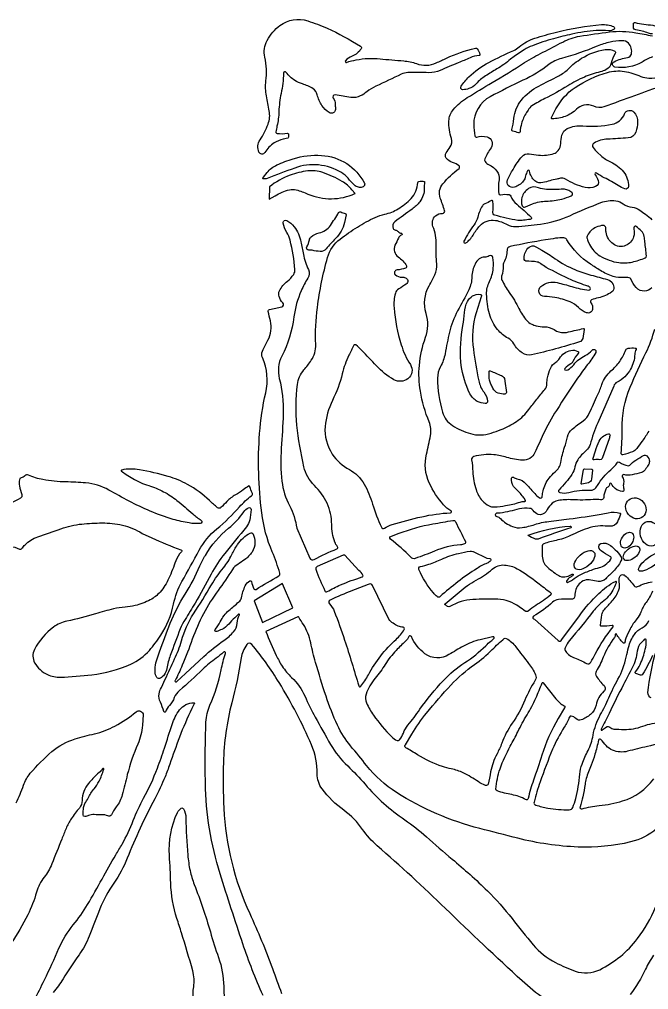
# Model space of a CAD drawing. Header units: millimetres. Extents: x 4131 to 16294, y 1859 to 7086.
# Drawn here: x 6165 to 7865, y 4465 to 7086 of the extents above; entities that cross this region are included whole.
import ezdxf

# ---------------------------------------------------------------- set-up
doc = ezdxf.new("R2010")
doc.units = ezdxf.units.MM

msp = doc.modelspace()

# ---------------------------------------------------------------- linework, layer by layer
at = {"color": 0}
for points in [[(6889.5, 6765.3), (6877.2, 6762.4, 0.082209), (6853.1, 6752.3, 0.116129), (6827.5, 6726.4, -0.614054), (6811.7, 6727.6, -0.248258), (6814.9, 6760.5, 0.056206), (6836.5, 6803.1, 0.133917), (6839.8, 6838.8, 0.006635), (6832.2, 6879.2, -0.084548), (6830.8, 6919.7, 0.090957), (6827.9, 6983.8, -0.180633), (6833.9, 7029.4, -0.111838), (6868.6, 7069.7, -0.241267), (6943.7, 7082.1, -0.027871), (6995.8, 7062.1, -0.035934), (7086.5, 7013.4, -0.413162), (7087.9, 7006.9, -0.160602), (7063.4, 6986.6, 0.112149), (7045.7, 6974.5, 0.775057), (7048.6, 6969.9, -0.030337), (7074.6, 6976.7, -0.07299), (7138.9, 6979.7, 0.005093), (7202.9, 6974.1, -0.069415), (7237.4, 6966.6, 0.198734), (7291, 6968.6, 0.002779), (7318.4, 6981.3, -0.054429), (7396.6, 7008.3, -0.270308), (7401.4, 7006.8, -0.141796), (7408.9, 6991.5, -0.442593), (7406.6, 6988.5, 0.084329), (7382.3, 6982.4, -0.006827), (7350.2, 6968.8, 0.008366), (7301.3, 6947.8, -0.117758), (7271.1, 6942.1, 0.01963), (7214.4, 6942.5, 0.105592), (7196.5, 6938.1, -0.004342), (7127.7, 6905.4, 0.059077), (7103.4, 6890.4, -0.055343), (7085.6, 6879.3, -0.149743), (7060.1, 6875.4, -0.006632), (7017.9, 6882.1, 0.693489), (7012.5, 6873, -0.179949), (7018, 6856.9, 0.048451), (7018.7, 6846, -0.639944), (7001.4, 6834.3, -0.116729), (6982, 6853.3, -0.08037), (6969.4, 6882.6, 0.191561), (6957.9, 6898.7, 0.069934), (6929.4, 6911.8, -0.068264), (6908.7, 6921.2, -0.095909), (6885.6, 6943, 0.712778), (6878.4, 6940.8, -0.041576), (6871.7, 6886.1, 0.042147), (6865.7, 6837.2, -0.046205), (6860.6, 6797.8, 0.012635), (6857.4, 6782.2, 0.43602), (6860.7, 6777.9, 0.058888), (6888.5, 6778.5, -0.559275), (6891.9, 6774.3, 0.113838), (6891.3, 6768.4, -0.333194), (6889.5, 6765.3, -0.431074)], [(7528.6, 7004), (7504.6, 6988.1, 0.030952), (7491.7, 6978.4, -0.045104), (7454.9, 6952.3, 0.010309), (7424, 6933.4, 0.064481), (7398.3, 6911.9, -0.121689), (7378.7, 6899, -0.08295), (7362.9, 6896.1, -0.603717), (7358, 6905.3, -0.051502), (7379.2, 6930.8, -0.073048), (7433, 6969.9, -0.016813), (7500.2, 7002.2, 0.074968), (7515.1, 7011.7, -0.103002), (7557.3, 7035.2, -0.014088), (7615.5, 7051.7, -0.041479), (7737.2, 7071.9, -0.122748), (7770.1, 7066.5, -0.558325), (7771.1, 7060, -0.20084), (7756.8, 7055.5, 0.042799), (7723.2, 7055.8, 0.03489), (7657.3, 7046.1, 0.013097), (7607.7, 7033.9, 0.027854), (7550.6, 7014.8, 0.037671), (7528.6, 7004, -1.236051)], [(7539, 6841), (7534.6, 6834.3, 0.079955), (7521.4, 6804.9, 0.042398), (7517.3, 6782.4, -0.48348), (7513.2, 6779.7, 0.021558), (7497.6, 6784.2, -0.424212), (7495.1, 6788.4, 0.044344), (7500.6, 6818.2, -0.149012), (7521.2, 6868.1, -0.101544), (7567.6, 6905.7, -0.001793), (7621.7, 6933.6, 0.077217), (7647.2, 6952, -0.054434), (7683.7, 6981, -0.103355), (7746.9, 7004.6, -0.158559), (7773.1, 7000.2, -0.440725), (7774.7, 6994, 0.084331), (7763.6, 6967.6, -0.219818), (7750, 6950.3, -0.060241), (7734.1, 6944.4, 0.042292), (7691, 6930.3, 0.038632), (7646, 6906.8, -0.021649), (7584.5, 6872.2, 0.018946), (7549.4, 6852.7, 0.149813), (7539, 6841, -2.005007)], [(7602.2, 6821.1), (7614.3, 6844.3, -0.126195), (7666, 6902.1, -0.076939), (7753.1, 6942.6, -0.111123), (7799.3, 6945.5, -0.066246), (7843.7, 6932.1, 0.108732), (7864.8, 6927.6, 0.050551), (7929.5, 6934.7, -0.536444), (7934.9, 6929.5, 0.044373), (7933.9, 6919.5, -0.351733), (7930.3, 6915.2, 0.034527), (7903.7, 6907.6, 0.000702), (7826.7, 6879.9, 0.000758), (7743.7, 6849.6, -0.20817), (7716.8, 6851.3, 0.184765), (7689.6, 6854.1, 0.124947), (7670, 6843.2, -0.101988), (7639.1, 6824.1, -0.081233), (7604.4, 6817.4, -0.597547), (7602.2, 6821.1, 0.930162)], [(7727.4, 6725.7), (7735.5, 6718.3, 0.079925), (7761.5, 6701.4, -0.120501), (7796.9, 6674.1, -0.177981), (7810.1, 6634.7, -0.505235), (7800.6, 6628.1, -0.065275), (7782.2, 6637.3, 0.038683), (7744.9, 6658.3, -0.051859), (7724.2, 6670.8, 0.867484), (7720.1, 6666.6, -0.072165), (7728.6, 6651, -0.411555), (7721, 6634.3, -0.148802), (7693, 6632.3, -0.087376), (7639.8, 6654.9, 0.214101), (7626.3, 6657, -0.014301), (7616.6, 6654.6, 0.018346), (7579.1, 6645.1, -0.25268), (7557.6, 6649.7, -0.175599), (7542.7, 6675.9, 0.726353), (7537, 6676.7, 0.066164), (7532.4, 6663.3, -0.11592), (7526, 6649.1, -0.162975), (7502, 6633, -0.286149), (7485.6, 6637.8, -0.30213), (7483.6, 6652.4, -0.014339), (7498.4, 6681, -0.049583), (7522.6, 6715.9, -0.265922), (7542.3, 6723, 0.015568), (7567.3, 6719.4, 0.106761), (7608.9, 6723.7, 0.15044), (7620.3, 6731.7, 0.155443), (7627.2, 6750.6, -0.048388), (7630.4, 6773.4, -0.228111), (7645, 6791.3, -0.131831), (7686.8, 6798.7, 0.068856), (7765.7, 6802.8, 0.256356), (7799.8, 6830.9, -0.549186), (7824.5, 6835.6, -0.195844), (7834.9, 6808.6, -0.079723), (7830, 6781.7, -0.297278), (7809.4, 6765.9, -0.010089), (7754.1, 6762.7, 0.126225), (7717.2, 6751.8, 0.433575), (7714.7, 6740, 0.059065), (7727.4, 6725.7, -13.497788)], [(6824, 6660), (6833.8, 6672.2, -0.117686), (6860, 6692.8, -0.034091), (6904.5, 6709.7, -0.088651), (6981, 6718.8, -0.263897), (7096.9, 6643.6, -0.351939), (7095.3, 6635.9, -0.087927), (7090.4, 6633, -0.153127), (7080.7, 6632.6, -0.118398), (7069.7, 6638.6, -0.04165), (7052.6, 6656.8, 0.089326), (7034.8, 6672.4, 0.227889), (6908.4, 6684.5, 0.002516), (6833.8, 6656.5, -0.107704), (6824.7, 6655.2, -0.573036), (6822.9, 6658.8, -0.084017), (6824, 6660, 1.462986)], [(7071.4, 6615.5), (7063.1, 6625.6, 0.087491), (7036.5, 6648.3, 0.04985), (6984, 6672.6, 0.116158), (6943.6, 6676.7, 0.054014), (6896.2, 6665.2, 0.085722), (6840.4, 6633.6), (6839.4, 6600.8), (6855.2, 6609.9, -0.06779), (6894.1, 6625.8, -0.13248), (6912.6, 6625.6, -0.032883), (6944.3, 6614.4, 0.210152), (7071.3, 6615.6, 2.556497)], [(7532.1, 6580.1), (7551.1, 6587.7, -0.089548), (7588.4, 6595.1, 0.05732), (7630, 6600.7, 0.037244), (7655.8, 6609.4, 0.578854), (7657, 6618.7, 0.057416), (7646.4, 6624.9, 0.114723), (7634, 6627.3, -0.017), (7589.1, 6627, -0.087356), (7566.9, 6631.5, 0.239074), (7540.3, 6629, 0.183396), (7522.3, 6605.1, 0.156335), (7523, 6582.7, 0.520237), (7532.1, 6580.1, 0.830012)], [(7047.7, 6558.2), (7042.7, 6537.2, -0.136729), (7018.8, 6494.1, 0.019617), (6993.3, 6466.2, -0.236969), (6977.3, 6459.3, -0.041326), (6955.3, 6462.5, 0.079012), (6946.9, 6463.1, -0.610664), (6941.3, 6472, 0.088657), (6948.1, 6490.3, -0.172365), (6953, 6498.9, -0.1272), (6974.1, 6509.3, 0.192137), (7005.1, 6529.8, 0.018535), (7027.2, 6564.2, -0.405454), (7033.4, 6565.9, 0.082592), (7044.7, 6561.9, -0.371499), (7047.7, 6558.2, -1.575155)], [(7700.8, 6487.6), (7705.3, 6478.2, 0.144016), (7732.8, 6447.6, 0.102941), (7784.6, 6429, 0.094028), (7819.9, 6430.7, 0.037886), (7855.7, 6442.1, 0.331173), (7858.7, 6447, 0.007104), (7854.5, 6485.3, 0.002728), (7852.6, 6500, 0.176508), (7844.9, 6514.7, 0.006003), (7831.4, 6526.6, 0.447567), (7825.6, 6525.9, 0.223743), (7824.5, 6519.5, -0.147686), (7824.2, 6498.8, -0.222741), (7802.5, 6475.3, -0.262465), (7768.5, 6479.6, -0.199528), (7749.6, 6511.4, -0.027776), (7748.6, 6523.5, 0.418619), (7742.3, 6529.4, 0.091841), (7722.9, 6524.8, 0.176605), (7699.2, 6502.2, 0.179976), (7698.4, 6494.1, 0.051328), (7700.8, 6487.6, -2.686516)], [(7561.6, 6470.8), (7575.7, 6463, -0.031316), (7612.5, 6439.7, 0.061275), (7665.6, 6410.3, 0.027844), (7708.9, 6395.6, 0.003162), (7753.1, 6383.6, -0.310581), (7770.9, 6362.9, -0.270207), (7765, 6349.8, -0.103461), (7729, 6333.8, 0.035596), (7710.3, 6328.4, 0.520223), (7708.2, 6320.7, -0.225465), (7713, 6302.6, -0.472138), (7696.9, 6293.8, -0.098007), (7675, 6308.1, 0.094291), (7652.3, 6323, 0.055973), (7611.1, 6335, 0.036733), (7583.1, 6337.7, -0.698223), (7573.8, 6365, -0.232693), (7617.9, 6375, -0.014788), (7657.1, 6364.4, 0.048847), (7703.4, 6355.1, 0.624525), (7707, 6361, 0.182645), (7700.6, 6365.9, -0.034504), (7655.5, 6382.6, -0.019841), (7588, 6416.3, -0.046513), (7573.4, 6426.1, 0.130298), (7563.9, 6430.5, 0.040196), (7533, 6433.3, -0.389039), (7528.5, 6437.5, -0.201598), (7538.5, 6467.7, -0.247815), (7554.9, 6474, -0.165613), (7561.6, 6470.8, -3.85484)], [(7382, 6074.6), (7377.4, 6084.9, -0.08511), (7357.5, 6161.4, -0.069801), (7363, 6259.4, 0.03519), (7367.3, 6294, -0.098261), (7374.9, 6323.7, -0.313307), (7409.6, 6343.4, -0.647746), (7412, 6336.6), (7398.6, 6293.3, 0.111732), (7391.1, 6195.1, 0.011253), (7405.6, 6110.1, 0.117096), (7419.4, 6079.7, -0.138171), (7429.5, 6054.5, -0.47949), (7423.3, 6048.3, -0.071471), (7401.7, 6053.8, -0.121555)], [(7475, 6116.2), (7477.4, 6102.6, -0.024109), (7480.4, 6078.5, -0.443419), (7476.1, 6073.9, -0.06478), (7458.5, 6076.6, -0.231969), (7443.9, 6089.9, 0.03178), (7438.7, 6100.8, -0.137141), (7433.7, 6122.2, 0.023187), (7433.6, 6134.6, -0.562208), (7436.8, 6136.9, 0.012897), (7467.4, 6124, -0.215583), (7475, 6116.2, -3.174281)], [(7714, 5898.6), (7720.7, 5920.5, -0.036768), (7730.8, 5946.7, -0.142564), (7744, 5961.5, -0.093861), (7756.3, 5966.4, -0.625812), (7760.2, 5961.2, 0.154915), (7759.3, 5956), (7738.9, 5900.2, -0.350605), (7733.2, 5896.8, 0.084472), (7717.9, 5896.2, -0.396911), (7714, 5898.6, 0.391131)], [(7691.4, 5872.3), (7710.3, 5871.3, -0.468935), (7712.7, 5868.2), (7710.1, 5844.2, -0.289554), (7702.1, 5834.3), (7683.9, 5830.9, -0.54102), (7682.2, 5832.7), (7688.3, 5869.7, -0.364897), (7691.4, 5872.3, 4.518293)], [(6533.3, 5347.9), (6543.5, 5377.7, -0.012604), (6572.3, 5455.1, -0.045091), (6612.3, 5533.4, 0.039022), (6652.4, 5609.8, -0.033155), (6667, 5638.4, -0.085934), (6730, 5711.7, 0.06603), (6771.2, 5756, -0.122526), (6783.7, 5766.7, -0.577016), (6790.5, 5762.2, -0.033364), (6787, 5734, -0.124804), (6778.2, 5715.2, 0.0007), (6719.3, 5643.3, 0.05107), (6682.6, 5587.5, -0.012991), (6639.2, 5509.1, -0.010025), (6612.3, 5465.5, 0.049255), (6599.2, 5439.8, 0.008438), (6572.4, 5368.3, 0.041665), (6563, 5332.9, -0.114514), (6555.8, 5315.9, -0.082842), (6546, 5306.4, -0.431312), (6536.2, 5308.4, -0.125037), (6531.3, 5324.1, -0.06902), (6533.3, 5347.9, 0.845415)], [(7165.3, 5688.2), (7190.7, 5697.9, -0.048582), (7281.9, 5723.3, -0.000854), (7336.1, 5732.7, -0.334851), (7343.1, 5729.1, 0.007594), (7369.7, 5675.9, -0.429585), (7367.5, 5669.5, -0.088521), (7356, 5666.6, 0.08086), (7286.1, 5649.8, -0.01666), (7233.8, 5629.9, -0.28881), (7223, 5632.5, 0.034394), (7166.9, 5682.2, -0.337318), (7165.3, 5688.2, 0.523176)], [(7538.9, 5692.6), (7538.9, 5692.6, -0.068989), (7653, 5717.5, -0.847319), (7654.2, 5712.7), (7654.2, 5712.7, 0.008145), (7566, 5682.5, -0.174157), (7558.6, 5682.5, -0.04296), (7538.9, 5691.8, 0.050015), (7538.9, 5691.8, -0.63956), (7538.9, 5692.6, 0.02788), (7538.9, 5692.6, 1.401973)], [(7039.6, 5638.8), (6968.8, 5608, 0.393023), (6965.7, 5600.8, 0.028422), (6990.1, 5542.1, 0.435211), (6995.9, 5540.3, -0.029692), (7032.6, 5558.6, -0.026437), (7090.6, 5579.9, 0.479992), (7092.6, 5584.8, 0.082575), (7082.1, 5597.7), (7044, 5638.5, 0.284524), (7041.1, 5639.3, 0.016274), (7039.6, 5638.8, -0.433594)], [(7390.8, 5648.6), (7427.8, 5630.7), (7435.5, 5629.7, -0.619479), (7437.6, 5623.5, -0.099696), (7428.1, 5617.2, 0.045105), (7401, 5603, 0.039358), (7301.1, 5527, -0.372604), (7293, 5526.8, -0.046875), (7283.2, 5536.7, -0.065993), (7244.1, 5599.9, -0.479178), (7248.3, 5608.2, 0.025613), (7271, 5614.2, 0.035995), (7305.6, 5628, -0.061896), (7351.1, 5643.5, -0.002535), (7382.4, 5649.9, -0.154351), (7389.6, 5649, 0.032183), (7390.8, 5648.6, 130.005)], [(7315.4, 5507.6), (7352.5, 5539.3, -0.051807), (7398.9, 5571.3, 0.051541), (7442.2, 5601, -0.192945), (7475.7, 5612.3, -0.117277), (7509.3, 5602.3, -0.036409), (7565.1, 5564.4, 0.010465), (7599.5, 5538.3, -0.461584), (7600, 5532, -0.056913), (7580.2, 5516.3, 0.026153), (7539.5, 5487.9, -0.326736), (7531.2, 5487.7, -0.010827), (7514.8, 5499.4, 0.153572), (7457, 5519.9, 0.023772), (7390.1, 5519.1, 0.118438), (7328, 5500.2, -0.272052), (7321.7, 5500.2, -0.006784), (7314.6, 5504.5, -0.735478), (7315.4, 5507.6, 2.150822)], [(7162.6, 5465.7), (7118.4, 5557.3, 0.391166), (7109.9, 5560.6, -0.00315), (7063.2, 5542.8, 0.026278), (7004.2, 5517.1, 0.504971), (7002.5, 5507.2, -0.096726), (7015.3, 5487.2, -0.015475), (7043.3, 5409.6, -0.008407), (7081.3, 5285.8, 0.607804), (7087, 5284.6, 0.046147), (7107.6, 5315.8, -0.087025), (7182.5, 5411.4, 0.07741), (7204.4, 5438.2, 0.562901), (7201.1, 5444.4, -0.085398), (7188.4, 5447.2, -0.116671), (7162.6, 5465.7, 0.367065)], [(7443.2, 5418.1), (7409.2, 5410.3, 0.070013), (7364.2, 5393, 0.012578), (7325.3, 5370.2, -0.307517), (7260.3, 5372.8, -0.131801), (7223.7, 5418.9, 0.633786), (7217.1, 5419.1, -0.082051), (7207.7, 5406.5, 0.004895), (7182.5, 5381.4, 0.057489), (7153, 5343.8, -0.040203), (7125.9, 5306.8, 0.096959), (7101.2, 5263.5, 0.188029), (7102.4, 5239.7, 0.050544), (7121.3, 5206.5, 0.040147), (7170.5, 5148.3, 0.098262), (7185.1, 5138.4, 0.340691), (7191.7, 5140.2, 0.07105), (7202, 5158.4, -0.077339), (7214.3, 5179.6, 0.017234), (7246.6, 5222.5, -0.037065), (7310.2, 5300.3, -0.058578), (7368, 5348.5, 0.0518), (7424.6, 5394.4, -0.029569), (7438.7, 5406.8, 0.033953), (7446.9, 5414.3, 0.704426), (7445, 5418.2, -0.040378), (7443.2, 5418.1, -0.412032)], [(7207.4, 5126.7), (7224.6, 5155.4, -0.035722), (7264.5, 5212.2, -0.01706), (7330.6, 5287.9, -0.050844), (7394.1, 5343.3, 0.043234), (7442.3, 5384, -0.026359), (7474.6, 5413.4, -0.309393), (7480.1, 5413.8, -0.10231), (7506.1, 5391, 0.004755), (7540.5, 5346.3, -0.058729), (7558.9, 5316, -0.251498), (7558, 5300.8, 0.039467), (7530.3, 5247.2, -0.052444), (7496, 5184.8, 0.063236), (7467.8, 5130.7, -0.033667), (7455, 5102.1, 0.075542), (7437.8, 5053.3, -0.012158), (7430.8, 5020.7, -0.448517), (7424.1, 5017.1, -0.060709), (7404.2, 5027.2, 0.03423), (7363.9, 5050.6, 0.067189), (7331.6, 5061.5, -0.035427), (7307.7, 5067.8, -0.055892), (7240.4, 5099.7, 0.009279), (7208.3, 5118.8, -0.510675), (7207.4, 5126.7, 1.028782)], [(7579.8, 5294.3), (7614.3, 5250.5, 0.104808), (7636.7, 5231.8, -0.545836), (7637.2, 5226.2), (7620.5, 5198, 0.058919), (7576.1, 5098.2, -0.011956), (7553.5, 5030.9, 0.035713), (7539.5, 4981.8, -0.507379), (7532.4, 4978.5, 0.083526), (7494.9, 4992, -0.035446), (7455.3, 5002.2, -0.343242), (7452.1, 5007.1, -0.065743), (7463.4, 5062, -0.044437), (7490.9, 5122.8, 0.015382), (7511.4, 5162, -0.024174), (7536.3, 5207.5, 0.033284), (7560, 5252.8, 0.010856), (7577, 5293.9, -0.582685), (7579.8, 5294.3, -3.856659)]]:
    msp.add_lwpolyline(points, format="xyb", close=True, dxfattribs=at)
for points in [[(7875.2, 7046.9, -0.109335), (7864, 7048.9, 0.069299), (7830.2, 7057.6, -0.375178), (7823.4, 7065.1, -0.02563), (7823.7, 7074.7, -0.47813), (7828, 7077.6, 0.052629), (7851.5, 7073, -0.035236), (7899.8, 7065.4, -0.046731)], [(6822.9, 4449.8, -0.024697), (6768.3, 4589, -0.00532), (6706.9, 4778.4, -0.071301), (6667.2, 5023.7, -0.013527), (6668.7, 5188.2, -0.098588), (6679.5, 5233.9, 0.059654), (6709.9, 5328.8, -0.028749), (6721.3, 5373.7, 0.777731), (6716, 5376.9, -0.038637), (6696.4, 5360.7, 0.038897), (6659.7, 5330.4, -0.013719), (6597.2, 5273.2, 0.114247), (6583.2, 5254, -0.078103), (6570, 5232.8, 0.073736), (6559.4, 5216.1, -0.720384), (6554.5, 5216.6, 0.062062), (6545.4, 5241.5, -0.160747), (6541.9, 5264.3, -0.10742), (6548.6, 5281.3, 1.011209), (6548.6, 5281.3), (6558.7, 5303.7, -0.007146), (6584, 5358.4, 0.044601), (6602.3, 5407.3, -0.076895), (6635.4, 5480.8, 0.010869), (6683.5, 5558.4, -0.037314), (6716, 5605, 0.058404), (6738.4, 5640.4, -0.034427), (6753.8, 5667.5, -0.12367), (6788.2, 5698.7, -0.445289), (6796.2, 5695.8, -0.095582), (6800.8, 5672.7, -0.152549), (6793.1, 5647.3, -0.082798), (6773.1, 5626.5, -0.025231), (6754.5, 5614.1, 0.115853), (6740.3, 5600.2, -0.01539), (6701.3, 5543.4, 0.072577), (6631.8, 5411.9, -0.012643), (6604.7, 5341.4, -0.028542), (6585.1, 5300.6, 1.007127), (6589.8, 5298), (6613.4, 5319.6), (6662.7, 5364.8, -0.033143), (6717.3, 5408.6, 0.061466), (6743.5, 5432.1, 0.16294), (6753.2, 5455.4, -0.099995), (6759.2, 5477.3, 0.866134), (6756.3, 5479.4, -0.022279), (6746.5, 5469.8, 0.038311), (6730.1, 5452.8, -0.111838), (6711.5, 5438.4, -0.013423), (6697.7, 5432.5, -0.768522), (6693.8, 5437.7, 0.052254), (6707.3, 5459.1, -0.098669), (6730.8, 5489.6, -0.005027), (6757.7, 5512.5, 0.17129), (6764.3, 5523.8, -0.060141), (6774.9, 5556.1, -0.158445), (6787.4, 5569.5, -0.508518), (6791.4, 5567.6, 0.067791), (6798.1, 5548.2, 0.434617), (6804, 5546.5, 0.001269), (6865.8, 5583.3, 0.340726), (6868.3, 5589.9, 0.029138), (6847.8, 5647.5, -0.068289), (6819.3, 5753.2, -0.050408), (6813.7, 5967.8, -0.037737), (6830.2, 6077.3, 0.159939), (6821.4, 6172.4, -0.207467), (6821.4, 6190.2, -0.024186), (6836.1, 6219.9, 0.190899), (6842.8, 6271.6, -0.007331), (6836.8, 6296.7, -0.419929), (6840.5, 6302.4, 0.015912), (6873.5, 6310.1, 0.566442), (6876.4, 6320.4, -0.110226), (6866.1, 6337.7, -0.200435), (6867.3, 6353, -0.108007), (6888.6, 6378.7, 0.081842), (6905.7, 6397.4, 0.162522), (6909.1, 6410.3, 0.050386), (6895.8, 6489.9, 0.066128), (6887.1, 6510.6, -0.085187), (6877.5, 6536.1, -0.64349), (6887.1, 6542.9, -0.092321), (6907.1, 6525.8, -0.126094), (6925.3, 6485.6, 0.007887), (6931.9, 6451.4, 0.054111), (6945.3, 6410.2, -0.249125), (6943.8, 6387, 0.036212), (6926, 6353, 0.069326), (6906.3, 6282.3, -0.084112), (6873.5, 6176.2, 0.181441), (6866.9, 6116, -0.070354), (6877.3, 6021, -0.011055), (6872.3, 5927.5, 0.047382), (6874, 5838.6, 0.09377), (6894.5, 5772.6, -0.091151), (6913.8, 5711.6), (6949.4, 5631.1, 0.43771), (6961, 5627.2, -0.031327), (7022.7, 5655.7, 0.513596), (7024.2, 5661.6, -0.088562), (7016.8, 5674.4, -0.085866), (7008.5, 5721.8, 0.107334), (6996, 5778.9, 0.093857), (6961.6, 5827.4, -0.145616), (6933.2, 5877.7, -0.030818), (6914.6, 5989.7, -0.057446), (6916, 6099.8, -0.145374), (6933.4, 6139.2, 0.0277), (6953.1, 6165.2, 0.159527), (6965.2, 6207.8, -0.041912), (6969.7, 6308, -0.036658), (6997.4, 6443.2, -0.163323), (7031.2, 6492.7, -0.020531), (7077.8, 6525, -0.032742), (7125.8, 6551.3, -0.057842), (7152, 6560, 0.0857), (7187.8, 6574.1, 0.066596), (7222.7, 6602.2, 0.181676), (7240.9, 6645.3, -0.37632), (7244, 6648.6, -0.045528), (7257.7, 6648.6, -0.434987), (7259.5, 6646.3, 0.048791), (7258.5, 6630.4, -0.175174), (7246.5, 6593.6, -0.073957), (7225.6, 6573.6, 0.011771), (7179, 6539, 0.344253), (7174.6, 6521.1, 0.258948), (7180.4, 6516.8, -0.168413), (7188.1, 6512.8, 0.16905), (7196.9, 6508.3, -0.767716), (7197.5, 6503.8, 0.191268), (7188.5, 6495.1, -0.003652), (7179.4, 6475.8, 0.371969), (7188, 6444.8, -0.122247), (7210.4, 6420.1, -0.460893), (7208.1, 6414.2, -0.063063), (7185.1, 6409.2, 0.672867), (7180.9, 6395.7, 0.182261), (7198.1, 6389.9, -0.098906), (7207.6, 6388.4, -0.597758), (7209.8, 6371.3, -0.025606), (7189.6, 6358.2, 0.197644), (7180.4, 6346.2, 0.087686), (7176.8, 6307.3, 0.053716), (7196.1, 6207.4, 0.067076), (7220.9, 6153.6, -0.386759), (7214.3, 6115.6, -0.304404), (7176.3, 6112.9, -0.075261), (7129.2, 6150.3, 0.006068), (7089.4, 6192.1, 0.025318), (7073.7, 6206.7, 0.473383), (7068.5, 6205.7, 0.01366), (7054.8, 6178.7, 0.050318), (7037, 6129, -0.054923), (7010.4, 6056.7, 0.09408), (6990.7, 5986.7, 0.170977), (7009.9, 5912, 0.123476), (7056.1, 5870.2, -0.144867), (7096.2, 5830.8, -0.052959), (7119, 5777, 0.033567), (7142.7, 5714.2, 0.457496), (7150.9, 5711.8, -0.069336), (7171.8, 5721.6, -0.019976), (7251.6, 5742.6, -0.040122), (7329.4, 5753.4, 0.762059), (7330.6, 5758.9, -0.094804), (7310.4, 5774.8, -0.069876), (7272.1, 5834.1, -0.16902), (7264.4, 5911.9, 0.011347), (7275.2, 5962, 0.144941), (7271.6, 5999.1, -0.054288), (7248.1, 6081.8, -0.063904), (7245.2, 6151.6, -0.064798), (7261.9, 6227.4, 0.161397), (7263.5, 6291.8, -0.204763), (7271.8, 6366.8, 0.017758), (7287.1, 6396.3, 0.137423), (7292.2, 6426, -0.034661), (7290.4, 6476.8, 0.100936), (7282, 6526.9, -0.310028), (7288.8, 6555.4, -0.201876), (7307.7, 6562, 0.530635), (7313.5, 6569.5, 0.00853), (7301.6, 6603.6, -0.275174), (7308.7, 6642.1, -0.044749), (7352.4, 6683.7, 0.461536), (7352.6, 6690.2, 0.122958), (7335.1, 6699.6, -0.174651), (7318, 6711.3, -0.324843), (7318, 6725.6, 0.014919), (7328.7, 6741.4, 0.222795), (7331.7, 6764.3, -0.085004), (7325.1, 6811.7, -0.170319), (7336.9, 6842.2, -0.077548), (7374.7, 6874.7, -0.004917), (7441.6, 6915.4, 0.006788), (7529.7, 6969.3, -0.024165), (7579.1, 6997.2, 0.005883), (7632.7, 7025, -0.081378), (7678.9, 7040.7, -0.011345), (7758.8, 7052.2, -0.075059), (7830, 7050.1, -0.002163), (7874.8, 7041.7, 1.12319)], [(7874.8, 6985.1, 0.028101), (7846.8, 6970.8, -0.174245), (7773.7, 6957.1, -0.727051), (7771.4, 6971.8, -0.082439), (7808, 6983.2, 0.313065), (7818.1, 6992.6, 0.249629), (7810.1, 7021.5, 0.217215), (7792.7, 7028.5, 0.041519), (7760.3, 7024.4, 0.045688), (7726, 7013.7, -0.031541), (7629, 6980.6, 0.096208), (7595.2, 6963.8, -0.053277), (7525.2, 6921.5, 0.012927), (7436.7, 6877.3, 0.281613), (7392.2, 6801.8, 0.037416), (7395, 6771.3, 0.451723), (7400.2, 6768.1, -0.136776), (7428.1, 6768.7, -0.522606), (7439, 6739.2, 0.043923), (7421.8, 6709, 0.280812), (7422.6, 6702, 0.119919), (7433.4, 6693.4, -0.122967), (7454.9, 6676.3, -0.208081), (7460.7, 6652.8, 0.071862), (7459.7, 6615.8, 0.444649), (7464.6, 6612.3, -0.101647), (7487.6, 6612.7, -0.260686), (7492.6, 6608.6, 0.131472), (7508.4, 6586.8, -0.029059), (7547.1, 6551.5, -0.635429), (7545, 6545.7, 0.021903), (7526.5, 6543.4, -0.079798), (7511.5, 6543.3, -0.034242), (7448.9, 6557.3, -0.372519), (7443.5, 6565.7, 0.060958), (7444.1, 6593.9, 0.564962), (7438.7, 6596.4, -0.062904), (7422.2, 6588.3, 0.177127), (7415.5, 6582.8, 0.074027), (7403.1, 6552.2, -0.101454), (7393, 6530.9, 0.041993), (7365.6, 6487.1, 0.790953), (7371.1, 6482.4, 0.102259), (7390.3, 6503.5, -0.052324), (7408.8, 6528.6, -0.25245), (7450.9, 6543.2, -0.093032), (7482.1, 6531.9, 0.151879), (7505.8, 6526.4, 0.015133), (7572.1, 6533.1, 0.073465), (7651.7, 6555.9, -0.013651), (7735.7, 6591.2, -0.127271), (7776.1, 6596, -0.120159), (7795.8, 6588.2, 0.123922), (7820.6, 6578.7, -0.129795), (7840.7, 6570.7, 0.012498), (7855.8, 6560.1, -0.071111), (7873.2, 6544.6, 0.035437)], [(7872.9, 6360.8, -0.167323), (7854.1, 6352.3, -0.245356), (7830.9, 6361.7, -0.074602), (7816.5, 6384.9, 0.248652), (7812.2, 6388.3, 0.075068), (7797.4, 6388.9, -0.103274), (7769.1, 6391.6, -0.066395), (7734.2, 6407.8, -0.003192), (7707.7, 6424.8, -0.11196), (7644.1, 6490.5, 0.239786), (7635.9, 6495.6, 0.059072), (7613.4, 6494.8, 0.001625), (7586.4, 6490.6, 0.014172), (7490.6, 6472.4, 0.345132), (7482.2, 6462.3, -0.119392), (7473.4, 6429.4, 0.136371), (7471.4, 6420.7, -0.089077), (7467.5, 6392.7, 0.189565), (7468.2, 6382.1, 0.049182), (7488, 6348.5, -0.044182), (7514.4, 6304.9, 0.060499), (7535.2, 6272.8, 0.118212), (7548.7, 6262.8, 0.029295), (7561.2, 6258.3, 0.081407), (7582.1, 6255.7, -0.160226), (7609.2, 6248, 0.162975), (7636.9, 6240.2, 0.049017), (7648.5, 6241.9, -0.012321), (7688.5, 6250.9, -0.618137), (7690.5, 6248.2), (7686.6, 6224.4, -0.287316), (7677.9, 6214.7, -0.003028), (7613.1, 6196, -0.017018), (7548.4, 6180.1, -0.202514), (7523.3, 6185, -0.117146), (7500.9, 6209.3, 0.142371), (7485, 6224.9, -0.098865), (7456.6, 6248.4, -0.102226), (7434.7, 6290.4, -0.065937), (7426.9, 6344.2, -0.118066), (7434.6, 6378, 0.088662), (7444.9, 6413.7, 0.069623), (7443.9, 6442.9, 0.536572), (7433.7, 6447.3, -0.155354), (7421.3, 6443.9, 0.188285), (7406.8, 6439, 0.099215), (7395.8, 6425.2, 0.11385), (7387.2, 6391, -0.110239), (7378.6, 6356, -0.010279), (7348.7, 6298.6, 0.068514), (7326.7, 6240.8, 0.011867), (7314.7, 6183.1, -0.080997), (7302.3, 6148.1, 0.127977), (7294.4, 6117.2, 0.069218), (7307.8, 6024.9, 0.182346), (7334.7, 5989.1, 0.071601), (7383.1, 5967.2, 0.15217), (7438.9, 5968.4, 0.012128), (7466.2, 5978.3, 0.056498), (7507.8, 6000.1, 0.082915), (7541.4, 6032.3, -0.003593), (7562.5, 6060, -0.015295), (7584.2, 6086.5, 0.184259), (7590, 6102.1, -0.051771), (7591.5, 6118.2, -0.056219), (7599.5, 6143.4, -0.143131), (7613.5, 6159.8, 0.111276), (7623.9, 6170.5, -0.21115), (7654.9, 6192.1, -0.173139), (7673.6, 6189.3, -0.498187), (7674.5, 6183.5, 0.087972), (7660.2, 6162.4, -0.147114), (7654.5, 6155.8, 0.053706), (7638.5, 6143.1, 0.519736), (7639.2, 6139.1, 0.24807), (7646.2, 6139.4, 0.095319), (7662.2, 6153.4, -0.119519), (7693.1, 6177.9, 0.116064), (7711.9, 6192.6, -0.416723), (7720.3, 6193.5, -0.366253), (7721.7, 6186, -0.038038), (7699.8, 6153.6, 0.017752), (7672.8, 6116.9, 0.007817), (7615.5, 6029.9, 0.031849), (7579.9, 5965.3, 0.006636), (7557.4, 5915.8, -0.31593), (7523.6, 5895.3, -0.05888), (7481.5, 5903.1, 0.055165), (7446.3, 5910, 0.083772), (7392.3, 5905.3, 0.391443), (7386.3, 5896, -0.032554), (7389.7, 5864.5, 0.06742), (7398.5, 5816.2, 0.095855), (7415, 5786.2, 0.111649), (7433.7, 5772, 0.120625), (7447.7, 5769.3, 0.02919), (7478.4, 5772.6, 0.037398), (7517.6, 5782.2, -0.109607), (7529.3, 5783.4, 0.594971), (7531.8, 5786.9, 0.054209), (7525.8, 5796.4, 0.041615), (7504, 5819.6, -0.208994), (7494.2, 5841.2, -0.035005), (7494.5, 5846.9, -0.561124), (7499.5, 5849.2, 0.105066), (7509, 5845.2, -0.170131), (7533.8, 5831.1, -0.001529), (7546.2, 5816.8, 0.041277), (7569.1, 5794.2, 0.636584), (7577.4, 5798.1, -0.064095), (7579.3, 5812.7, -0.098248), (7596, 5847.2, -0.059523), (7612.2, 5864.1, 0.180268), (7627.2, 5889.6, -0.038513), (7637.5, 5930.2, 0.02376), (7645.7, 5958.9, -0.165304), (7658.3, 5979.1, -0.014043), (7687.7, 6001.8, 0.131242), (7704.4, 6022.3, -0.00494), (7726.9, 6071.4, 0.028571), (7738.5, 6100.1, -0.133464), (7762.9, 6136.4, 0.05924), (7786.5, 6162.3, 0.059624), (7803.4, 6193.3, -0.263976), (7809.1, 6197.8, -0.065583), (7828.6, 6198.3, -0.523269), (7830.7, 6194.5, 0.104759), (7827.3, 6181.6, -0.116514), (7815.9, 6141.4, -0.146997), (7779.3, 6105.9, 0.21279), (7770.7, 6095.2), (7727.3, 5996.1, 0.035224), (7706.5, 5937.8, -0.14937), (7696, 5921.4, 0.064485), (7673.1, 5896.2, 0.112883), (7665.6, 5877.7, -0.114913), (7657.3, 5857.2, -0.039477), (7622.6, 5815.6, 0.590778), (7625, 5807.7, 0.121275), (7648.9, 5808.5, -0.088592), (7707.7, 5814.1, 0.164576), (7716.1, 5816.2, 0.116454), (7726.3, 5826.9, -0.083394), (7762.1, 5869.1, 0.06726), (7779.6, 5888.6, -0.411691), (7786.1, 5889.8, 0.106146), (7809.4, 5880.5, 0.261092), (7813.5, 5881.9, -0.079645), (7830.2, 5895.9, -0.00258), (7850.8, 5908, -0.33234), (7860.1, 5906.9, -0.207837), (7866.6, 5891.7, -0.14395), (7863.8, 5882.4, -0.008206), (7854.9, 5869.3, -0.169748), (7845.4, 5862.4, -0.020239), (7820, 5856.1, -0.109953), (7797.7, 5856.4, 0.675054), (7793.6, 5850.6, -0.199184), (7796.8, 5832.8, 0.121035), (7797.1, 5820.6, -0.046234), (7798.1, 5815.1, -0.463608), (7794, 5811, -0.145925), (7774.7, 5818.6, -0.116068), (7764.2, 5831.6, 0.765745), (7759.3, 5830.7, -0.246101), (7754.3, 5822.8, 0.153539), (7749, 5817, 0.09139), (7743.2, 5794.8, -0.448), (7734.8, 5788.3, 0.069214), (7715, 5789.3, -0.037534), (7658.2, 5788.5, 0.060035), (7619.8, 5786.2, 0.167929), (7600, 5775.1, 0.055617), (7587.4, 5757.2, -0.365951), (7566.1, 5749.1, -0.161397), (7553.1, 5759.2, 0.213916), (7543.2, 5765.3, 0.097061), (7515.4, 5763.6, -0.017525), (7463.8, 5752.2, -0.098795), (7456.1, 5752.3, 1.021795), (7454.3, 5743, -0.156855), (7464, 5738, 0.100405), (7496.5, 5716.3, 0.139245), (7522.8, 5713.3, 0.037954), (7556.8, 5721.6, -0.05033), (7594.9, 5729.9, 0.004629), (7649.6, 5736.7, 0.006487), (7736, 5749.4, 0.024043), (7755.6, 5753.6, -0.144048), (7787, 5752.6, -0.424417), (7788.7, 5749.3, -0.019052), (7780.2, 5728.8, -0.311745), (7760.4, 5716.9, 0.015443), (7734.7, 5717.8, 0.079686), (7706.8, 5713.4, 0.035126), (7653.2, 5691.7, -0.065423), (7614.8, 5678.9, 0.0401), (7581.7, 5669.6, 0.321604), (7576.7, 5662.1, 0.000857), (7577.4, 5636.2, 0.103675), (7581.7, 5618.7, 0.130476), (7595.2, 5602.7, -0.019902), (7612.1, 5589.9, 0.072428), (7625.2, 5582, 0.175358), (7642.9, 5581.1, 0.054805), (7658.3, 5587.7, -0.816664), (7660.5, 5585.1, -0.116975), (7653.7, 5579.5, 0.182648), (7643, 5568.2, 0.644782), (7645.8, 5565.2, 0.090338), (7659.1, 5572.5, -0.055527), (7679.4, 5585.6, -0.027898), (7710, 5598.7, -0.023316), (7731.9, 5605.6, 0.087508), (7746.9, 5612.5, 0.087173), (7762.9, 5628.3, 0.464414), (7761, 5635.6, -0.045054), (7736.6, 5650.2, -0.299927), (7730.8, 5665.8, -0.271769), (7735.4, 5670.6, -0.249898), (7761.5, 5665.2, -0.023094), (7774.6, 5653.3, -0.041049), (7788.8, 5636.5, -0.28072), (7789.8, 5623.3, -0.077791), (7769.5, 5595.5, -0.005549), (7748.6, 5575, -0.221959), (7728.4, 5568.1, -0.02938), (7708.7, 5571.5, 0.273286), (7677, 5561.4, 0.194975), (7665.4, 5529.2, -0.452033), (7655.5, 5519.8, 0.05314), (7621.1, 5519.2, 0.154371), (7605.2, 5511.9, -0.052974), (7553.4, 5474, 0.877056), (7556.6, 5466.3), (7620, 5408.5, 0.535811), (7630.4, 5411.1), (7677.6, 5475.4, -0.042319), (7730, 5535.3, -0.067988), (7774.8, 5568.1, -0.681092), (7777.2, 5566.1, -0.035288), (7770.2, 5549.3, -0.041163), (7759.2, 5531.2, -0.075546), (7743.4, 5515.3, 0.069462), (7715.2, 5487.5, -0.012966), (7651, 5408.3, 0.080727), (7639.1, 5388.7, 0.269271), (7640.6, 5378.7, 0.138123), (7664.8, 5361.1, -0.03779), (7697.1, 5346.3, 0.408443), (7708.3, 5349.4, 0.013425), (7720.2, 5371.3, -0.055012), (7768.6, 5445, 0.702166), (7766.3, 5448.8, -0.062793), (7736.9, 5447, -0.428367), (7734.4, 5450.1, -0.009653), (7738, 5477.6, -0.140523), (7743.7, 5490.1, -0.013071), (7763.5, 5512, 0.085538), (7782.8, 5540.7, 0.142004), (7785.6, 5561, -0.083246), (7786, 5579.3, -0.587024), (7800.3, 5584.1, -0.04277), (7825.9, 5556.3, 0.357446), (7835, 5554.2, -0.07878), (7874.3, 5566.6, -0.491091)], [(7864.9, 5973.4, -0.037629), (7847.3, 5947.1, 0.017164), (7832.5, 5926.8, -0.154257), (7821.3, 5918.1, -0.027238), (7795.4, 5909.9, -0.519036), (7790.5, 5914, 0.026888), (7793, 5978.5, -0.102866), (7814.9, 6092.7, -0.017728), (7857.5, 6185.8, 0.055393), (7881, 6249.1, -0.143678)], [(6113.4, 5663.9, -0.129166), (6164.7, 5655.5, 0.360084), (6171.6, 5657.4, -0.045644), (6179.8, 5667.1, -0.113013), (6214.3, 5688.6, 0.002715), (6276.8, 5710.4, -0.060594), (6333.1, 5723, -0.024194), (6388.1, 5725.9, -0.054853), (6442.9, 5720, -0.091785), (6495.9, 5697.6), (6522.5, 5685.5, 0.021467), (6601.2, 5653.5, -0.552249), (6602.5, 5647.9, 0.113972), (6587.1, 5623.5, -0.020606), (6568.4, 5576.3, -0.074014), (6544.8, 5539.2, -0.095124), (6518.3, 5518.4, -0.057672), (6477.1, 5502.8, -0.043872), (6450, 5498.4, 0.039391), (6418.9, 5493.7, 0.019387), (6370.1, 5480.4, -0.028081), (6292.8, 5460.6, 0.111655), (6256.8, 5444.7, 0.114523), (6205.2, 5383.9, 0.251463), (6205.8, 5348.4, 0.157427), (6240.2, 5316.4, 0.119505), (6275.5, 5309.3, 0.019225), (6360.5, 5315.9, 0.074988), (6465.6, 5344.5, 0.111536), (6515.7, 5381.7, 0.032444), (6546.4, 5422.4, 0.095438), (6581.2, 5506.6, -0.077182), (6603.7, 5567.4, 0.002934), (6650.3, 5652, -0.095694), (6697.8, 5709.8, 0.038827), (6759.5, 5769.6, -0.052909), (6792, 5799.4, 0.381879), (6793.6, 5807.1, -0.085658), (6787.6, 5823.4, 0.535855), (6783.3, 5825.3, 0.016468), (6769.6, 5815.7, -0.032738), (6748.2, 5801.7, 0.074602), (6725.5, 5783.9, -0.01352), (6709, 5767.5, -0.373297), (6699.9, 5767.1, -0.025574), (6678.1, 5786.3, 0.068944), (6619.1, 5829.8, 0.05338), (6566.5, 5851.5, 0.02669), (6489.2, 5869.7, 0.100505), (6441.1, 5868.7, 0.615184), (6440.4, 5866.1, 0.043181), (6452.9, 5857.1, -0.003525), (6470.8, 5846.2, 0.064921), (6514.1, 5826.7, -0.04702), (6553.9, 5810.3, -0.047526), (6590.4, 5786.5, -0.013365), (6633.2, 5750.5, 0.030834), (6655.7, 5732.9, -0.711909), (6653.3, 5724.3, -0.056032), (6622.9, 5725.8, -0.031105), (6579.9, 5735.5, -0.030472), (6517.8, 5757.8, -0.019524), (6461, 5784.9, -0.007656), (6406.4, 5814.7, 0.108114), (6343.6, 5834.1, 0.018464), (6289.9, 5836.7, -0.044437), (6228.1, 5842.9, -0.056866), (6188.9, 5855, 0.293443), (6179.5, 5853.5, -0.102106), (6169, 5847.5, 0.275637), (6164.7, 5842.5, 0.090296), (6164.8, 5826, 0.037164), (6171, 5802.5, -0.362806), (6167.2, 5792.5, -0.011952), (6145.1, 5780.8, -0.027033)], [(7874.9, 5541.3, -0.062099), (7857.9, 5511.4, 0.072822), (7843.7, 5485.2, -0.087771), (7833.2, 5467.1, 0.057722), (7815, 5439.6, 0.009398), (7803, 5414.7, 0.111511), (7800.7, 5404.1, -0.682423), (7795.5, 5402, -0.054702), (7777.8, 5425.3, 0.813537), (7774.6, 5424.2, -0.198971), (7772.6, 5416.8, 0.067715), (7742.1, 5363.6, -0.034474), (7723.2, 5325, 0.286119), (7723.6, 5311.5, 0.04746), (7744.1, 5286.5, -0.425677), (7743.8, 5271.2, 0.159133), (7722.5, 5233.5, -0.172174), (7707.9, 5208.9, -0.07787), (7682.6, 5193.9, -0.315289), (7668.2, 5197.3, 0.167581), (7655.6, 5204.3, 0.354815), (7650.8, 5201.7, -0.046051), (7636.9, 5174.7, 0.042246), (7605.3, 5114.7, 0.016908), (7571.5, 5026.3, 0.019201), (7555.1, 4972, 0.400778), (7559.6, 4963.9, 0.029192), (7592.3, 4955.8, 0.050456), (7650.2, 4951, 0.301588), (7659.6, 4957.5, 0.031592), (7667.6, 4981.6, 0.043196), (7678.8, 5047.1, -0.067803), (7684.9, 5074.7, -0.03063), (7700.9, 5111.2, 0.076612), (7714.7, 5152.5, -0.085333), (7734.1, 5207.2, 0.026054), (7757.1, 5253.6, -0.025828), (7781.9, 5304.1, 0.075879), (7804.2, 5363.6, -0.010941), (7810.4, 5389.9, -0.087549), (7826.2, 5425, -0.132782), (7846.9, 5442.6, 0.186721), (7865.4, 5462.2, 0.065531)], [(7886.3, 4899.9, -0.118326), (7816.1, 4864.2, -0.068998), (7674.2, 4850.4, -0.052504), (7511.1, 4874.3, -0.000455), (7408.5, 4900.6, -0.078102), (7183.4, 4997.9, -0.084847), (7102.7, 5070.6, 0.007787), (7059.5, 5123.6, -0.067265), (7024, 5179.6, -0.027822), (6993.1, 5258, -0.009288), (6964.8, 5349.3, -0.021269), (6951.8, 5402.2, 0.094004), (6931.9, 5451.5, -0.003797), (6919.2, 5471.4, 0.402324), (6917.3, 5471.9, -0.052082), (6917.3, 5471.9, -0.443246), (6917.3, 5471.9), (6830.5, 5432.5), (6830.5, 5432.5, 0.024908), (6858.4, 5367.9, 0.027753), (6874.9, 5338.6, 0.064302), (6900.1, 5308.6, -0.103602), (6935.9, 5258.5, 0.021128), (6964, 5201.1, 0.007917), (7005.5, 5127.6, 0.07073), (7051.6, 5069.5, -0.026892), (7098.7, 5019.9, 0.068727), (7205.8, 4924.2, -0.036985), (7264.4, 4878.2, 0.011764), (7333.7, 4818, -0.0204), (7429.2, 4731.9, -0.034466), (7495.6, 4657.3, 0.009698), (7552.7, 4586.5, 0.100985), (7613.1, 4538.5, 0.030548), (7666.3, 4515.4, 0.204552), (7732.4, 4519.1, 0.114661), (7834.7, 4603, 0.069107), (7883.2, 4688.2, 0.031936)], [(7647.4, 4401.3, -0.06614), (7522.8, 4488.8, -0.00623), (7315.6, 4684.7, 0.013318), (7131.4, 4854, -0.062114), (7091.9, 4898.1, 0.084586), (7041.4, 4949.7, -0.076004), (6982.5, 5007.8, -0.165017), (6969.4, 5048.5, 0.10575), (6953.9, 5126.2, 0.036083), (6866.2, 5294.8, 0.034873), (6792.3, 5397.9, 0.483058), (6779.1, 5397.6, 0.064826), (6768.8, 5379.7, 0.058389), (6763.8, 5361.8, -0.023516), (6738.4, 5240, 0.056442), (6715.8, 5078.9, 0.018601), (6717.1, 4955.4, 0.096686), (6786.9, 4670.9, -0.021018), (6848.2, 4522.4, 0.003509), (6873.2, 4455.2, 0.057282)], [(7875.5, 5367.7, -0.021544), (7849.1, 5318.1, -0.397889), (7839.7, 5315.4, 0.05815), (7830.2, 5319, -0.577513), (7828.8, 5324, 0.091062), (7841.9, 5343.7, 0.039653), (7855.7, 5384.6, 0.072394), (7858.3, 5409.3, 0.702403), (7852.4, 5411.1, -0.034681), (7844.4, 5401.9, 0.173393), (7833.9, 5379.9, -0.094623), (7820.3, 5334.6, -0.00083), (7796.9, 5289.7, 0.009213), (7757.8, 5211.5, -0.00946), (7736.3, 5168.7, 0.797197), (7739, 5166.5, -0.006837), (7750.5, 5174.8, -0.359873), (7759.8, 5174, 0.17987), (7770.8, 5169.2, 0.010349), (7798.1, 5168.1, 0.094799), (7849.1, 5176.9, -0.076497), (7900.4, 5187.7, 0.039809)], [(7871.9, 5253.5, -0.347702), (7862.8, 5267.8, -0.046947), (7884.6, 5378.6, -0.004096)], [(6155.5, 4969.7, 0.034152), (6175.7, 5017.3, -0.092232), (6194.1, 5049.6, -0.040581), (6252.3, 5108.2, -0.104424), (6314.9, 5142.4, -0.015165), (6367.6, 5156.4, 0.066104), (6422.9, 5177.3, 0.048252), (6479.7, 5215.5, -0.603846), (6499.4, 5207.2, -3.545823), (6499.4, 5207.2), (6497.2, 5179.4, -0.083144), (6484.4, 5128.3, 0.040563), (6456.2, 5046, -0.001065), (6442.2, 4991.4, -0.10058), (6426.3, 4958.8, 0.050007), (6413.2, 4937.6, -0.421119), (6403.5, 4934.4, 0.142541), (6387.4, 4937.5, -0.054846), (6366.5, 4938, 0.149506), (6351.5, 4935.5, -0.110826), (6341.3, 4932.9, -0.411577), (6336.9, 4937.1, -0.044535), (6338.1, 4957.7, -0.105679), (6341.8, 4967.7, 0.030622), (6350.3, 4982.9, -0.064557), (6366.4, 5007.7, 0.062631), (6379.8, 5028.2, 0.03359), (6392.7, 5060, 0.908662), (6388.9, 5061.6, -0.095697), (6380.3, 5051.5, 0.036232), (6363.4, 5035.7, 0.007232), (6351.4, 5022.4, 0.180766), (6334, 4976.2, -0.171628), (6326.7, 4955.9, 0.019755), (6304.9, 4926.9, 0.054763), (6290.6, 4900.4, 0.000507), (6279.1, 4871.8, 0.001191), (6252.2, 4804.7, -0.071905), (6231.7, 4769.2, 0.096808), (6210.8, 4728.2, -0.045471), (6187, 4667, -0.034729), (6142.1, 4590.5, -0.004039)], [(6204.7, 4436.5, 0.004461), (6232.5, 4491.9, 0.013352), (6271.6, 4577.1, -0.073165), (6310, 4640, 0.041151), (6348.7, 4695, 0.007637), (6387.8, 4764.1, -0.009539), (6425.1, 4829.5, 0.004825), (6442.2, 4858.6, 0.038285), (6472.3, 4922.3, -0.034106), (6500.2, 4982.5, 0.03509), (6537.4, 5063.2, 0.011383), (6556.5, 5117.4, 0.00244), (6577.3, 5181.8, -0.084948), (6597.3, 5220.7, -0.231992), (6636.1, 5240.4, -0.744942), (6637.1, 5237.2, -0.454868), (6637.1, 5237.2), (6630.8, 5224.7, 0.025649), (6597.1, 5146.9, 0.006903), (6570.9, 5074, -0.014798), (6558.1, 5040.1, -0.0248), (6530.2, 4980.6, 0.027933), (6455.9, 4820, -0.05887), (6419.8, 4753.2, 0.059578), (6382.2, 4683.2, -0.000573), (6353.2, 4609.8, -0.061666), (6325.7, 4559.4, 0.020111), (6282.6, 4494.1, -0.042594), (6256, 4457.4, 0.027412)], [(7928.7, 5142.7, -0.034464), (7861.3, 5122.2, 0.006497), (7807.8, 5109.1, -0.161268), (7767.3, 5111.9, -0.125086), (7750.1, 5124.5, 0.021928), (7735.3, 5141.1, 0.60544), (7729, 5139.2, -0.025085), (7719.6, 5101, -0.029262), (7709.1, 5072, 0.03075), (7695.9, 5035.4, 0.043013), (7692.9, 5020.3, -0.029033), (7687, 4986.2, -0.023883), (7679.3, 4959.1, 0.607487), (7684.8, 4953.5, -0.049116), (7730.8, 4962.4, 0.051272), (7794.3, 4974.9, 0.160475), (7878.3, 5034.3, -0.050486)], [(6634.5, 4436.2, -0.058722), (6635.6, 4472.8, 0.10531), (6632.9, 4516.5, 0.007688), (6602.6, 4618.7, 0.00296), (6590.1, 4657.8, -0.071934), (6573.6, 4753.1, 0.010497), (6569.9, 4827.7, -0.127874), (6591.6, 4943.9, -0.145897), (6601.8, 4955.4, -0.439545), (6608.4, 4953.5, -0.113221), (6614.3, 4929.7, 0.017684), (6619.5, 4828.7, 0.03104), (6625.7, 4786.9, 0.0402), (6637.1, 4749.1, -0.02236), (6680.5, 4621.1, 0.014092), (6702.5, 4552.4, -0.081033), (6716.6, 4473.5, 0.041854), (6722.8, 4410.6, 0.087616)], [(7878, 4558.3, 0.041605), (7856.3, 4520.2, -0.058053), (7814.8, 4452.6, -0.084329)]]:
    msp.add_lwpolyline(points, format="xyb", dxfattribs=at)
msp.add_lwpolyline([(6875.8, 5561.9), (6798.5, 5515.7), (6821, 5456.9), (6903.6, 5496.4), (6875.5, 5561.7)], close=True, dxfattribs=at)
for centre, major_axis, ratio in [((7830.2, 5765.5), (-19.1, 23.1), 0.870094), ((7868.5, 5696.9), (-8, 32.7), 0.785152), ((7806.6, 5679.3), (12.5, 19.7), 0.646546), ((7818.6, 5644), (20.4, 16.3), 0.552676), ((7691.6, 5625.5), (-25.4, -21.9), 0.541751), ((7871.6, 5621.7), (33.4, 24.3), 0.313952)]:
    msp.add_ellipse(centre, major_axis=major_axis, ratio=ratio, dxfattribs=at)

doc.saveas('drawing.dxf')
